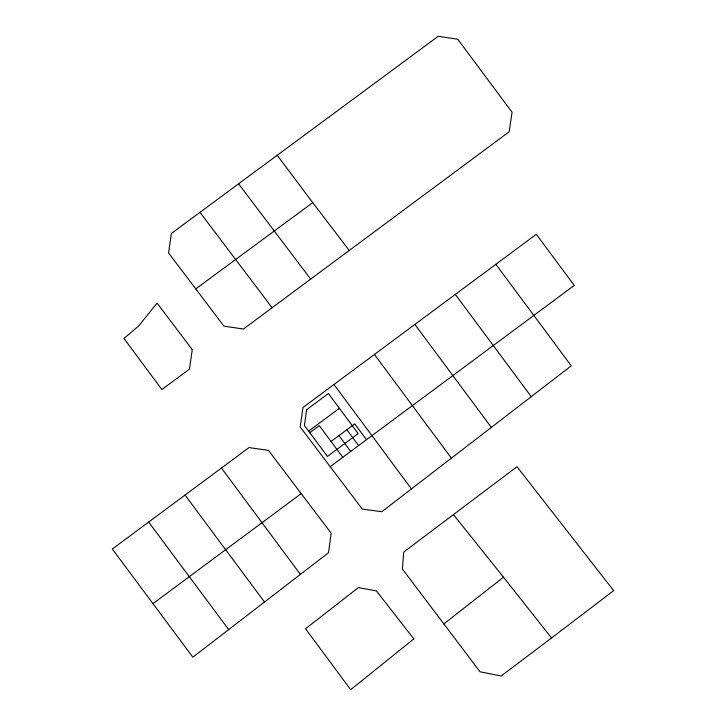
<?xml version="1.0" encoding="UTF-8"?>
<svg xmlns="http://www.w3.org/2000/svg" width="726" height="726" viewBox="0 0 726 726"><rect width="100%" height="100%" fill="white"/><g stroke="black" fill="none" stroke-linecap="round" stroke-linejoin="round"><path stroke-width="1.09" d="M443.659 624.051L503.517 577.206L551.533 637.972L613.679 590.646L516.994 466.718L403.747 552.069L402.395 569.039L480.031 671.786L501.176 675.997L551.533 637.972M228.69 629.596L328.515 552.731L331.156 533.193L268.484 450.383L248.982 447.588L112.321 549.028L192.844 657.175L228.69 629.596L148.639 522.048M495.867 264.318L571.271 365.84L381.822 511.721L362.283 509.08L300.192 426.988L302.987 407.486L536.287 234.298L574.266 285.4L330.212 466.655M272.105 307.733L243.464 329.005L223.962 326.21L168.577 252.938L171.409 233.436L438.232 36.3L457.734 39.213L512.066 112.258L509.189 131.751L272.105 307.733L199.968 212.319M308.632 431.126L339.378 408.311M309.811 432.705L319.304 425.663L342.772 457.289M331.038 441.472L354.76 423.866L366.503 439.684M301.217 493.598L152.814 603.751M349.242 250.497L312.761 202.627L195.757 288.903M453.659 514.888L503.517 577.206M310.674 279.129L238.582 183.796M277.223 155.273L312.761 202.627M531.25 396.65L455.329 294.42M491.339 427.378L414.873 324.44M451.39 458.142L374.416 354.46M221.439 468.034L300.392 574.402M185.039 495.059L264.5 602.017M333.96 384.481L411.442 488.916M346.856 429.738L358.59 445.555M338.942 435.6L350.685 451.418M192.254 349.614L189.45 369.117L161.88 389.563L123.937 338.425L138.557 326.092L157.07 303.087L192.254 349.614M306.653 409.664L304.403 425.418L327.417 456.427L358.163 433.613L328.406 393.528L306.653 409.664M413.802 638.916L350.667 689.7L305.546 628.743L358.372 587.633L376.422 590.882L413.802 638.916"/></g></svg>
